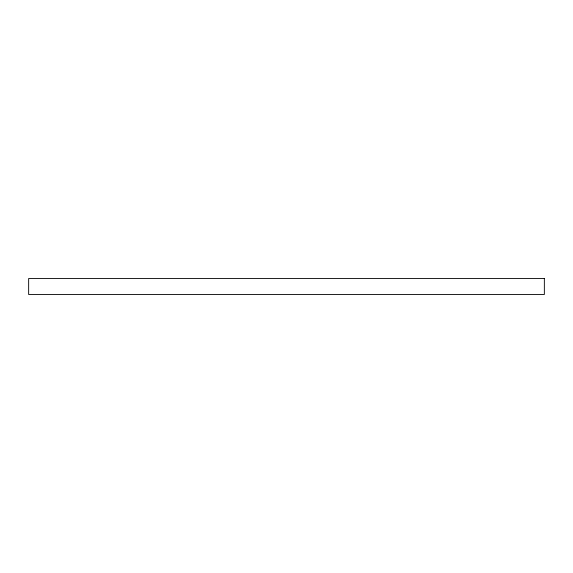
<?xml version="1.0" encoding="UTF-8"?>
<svg xmlns="http://www.w3.org/2000/svg" width="573" height="573" viewBox="0 0 573 573"><rect width="100%" height="100%" fill="white"/><g stroke="black" fill="none" stroke-linecap="round" stroke-linejoin="round"><path stroke-width="0.86" d="M544.35 278.514L28.65 278.514L28.65 294.486L544.35 294.486L544.35 278.514"/></g></svg>
